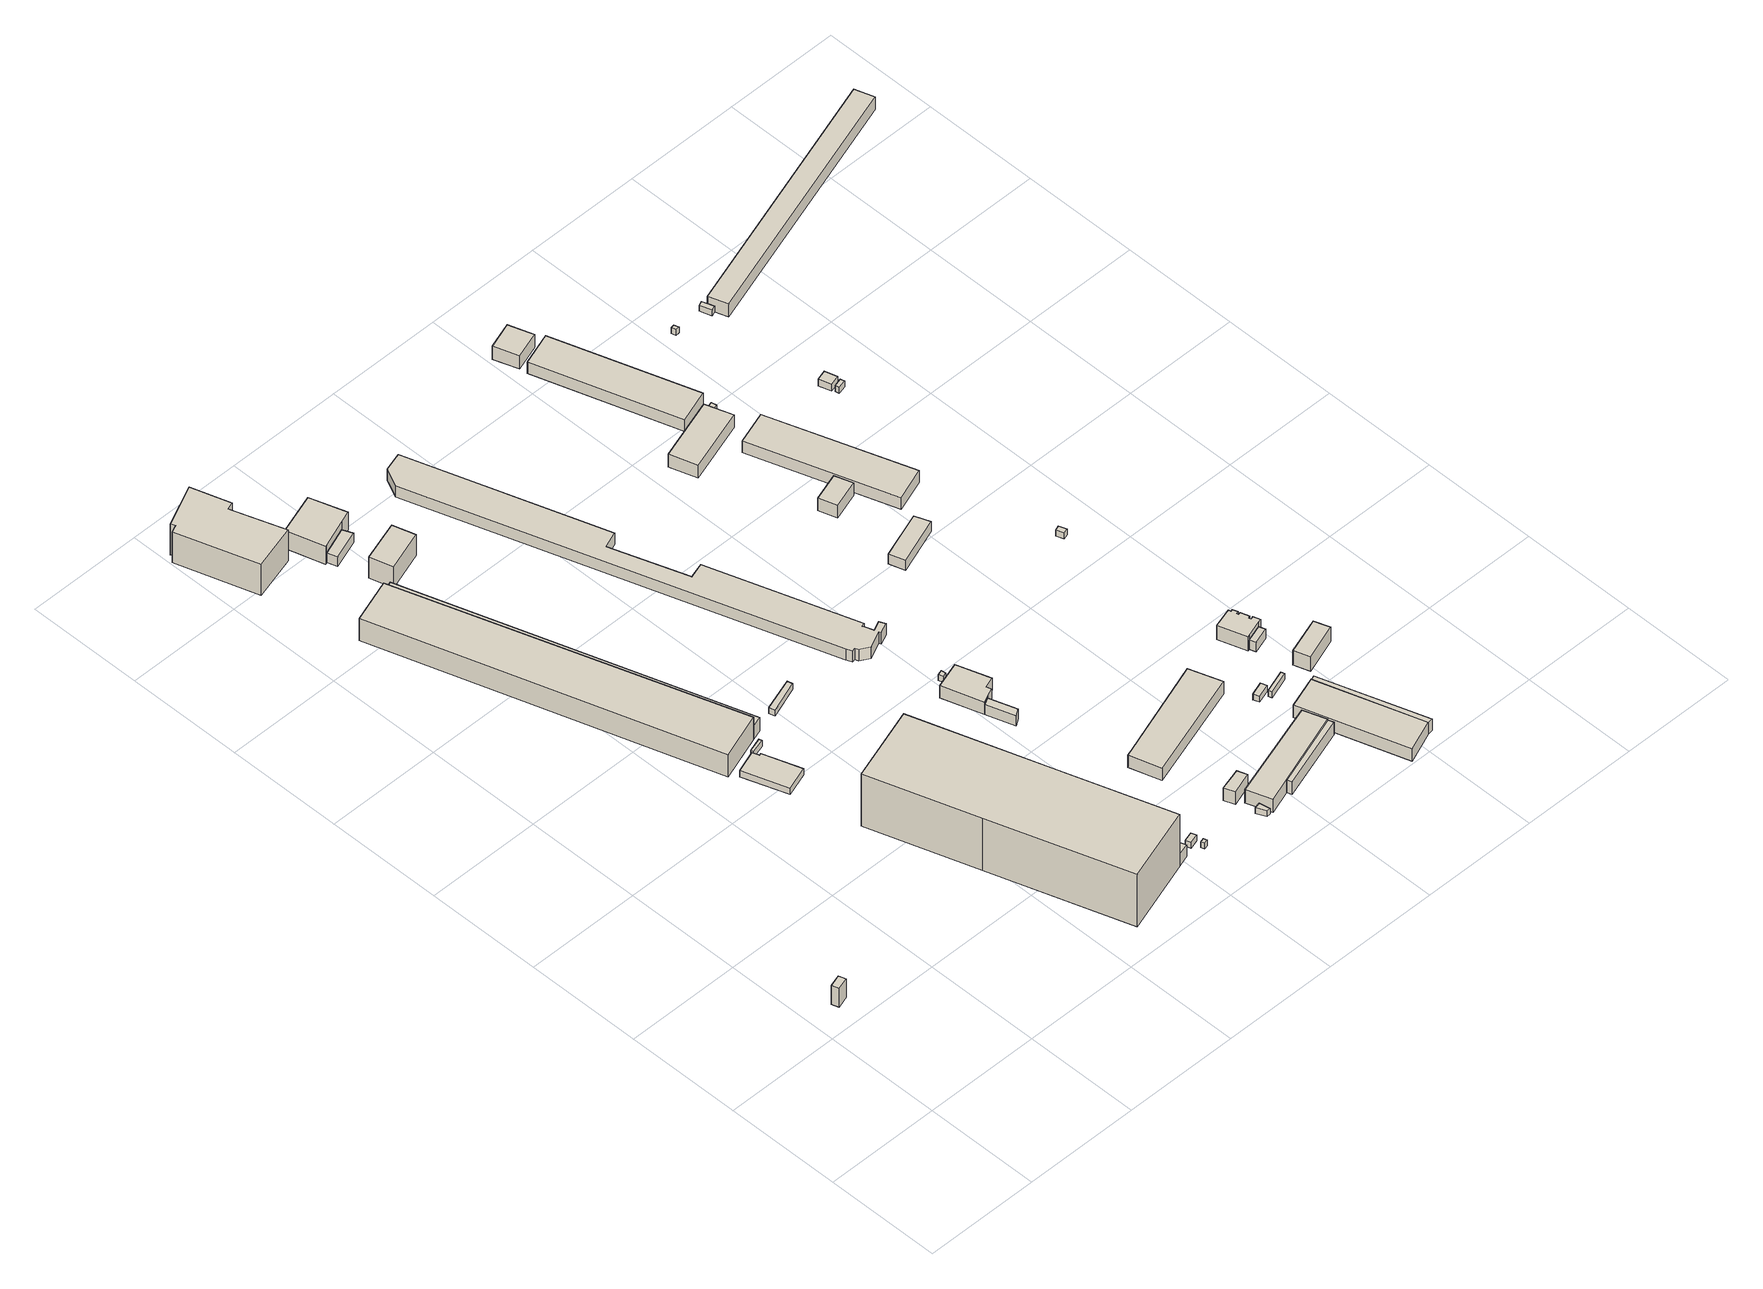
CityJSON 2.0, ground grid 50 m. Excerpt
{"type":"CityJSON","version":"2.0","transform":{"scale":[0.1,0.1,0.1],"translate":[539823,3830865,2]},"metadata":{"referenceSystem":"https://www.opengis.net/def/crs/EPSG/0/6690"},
"CityObjects":{
"building1":{"type":"Building","attributes":{"計測周辺長":17.46,"1/2500図郭":93,"区名":"住之江区","町丁目名称":"南港南２丁目","街区番号":3,"class":"3001","usage":"431","measuredHeight":9.4,"storeysAboveGround":3,"BuildingDetailAttribute.buildingRoofEdgeArea":17.69,"BuildingDetailAttribute.buildingStructureType":"610","BuildingDetailAttribute.buildingStructureOrgType":"2","BuildingDetailAttribute.detailedUsage":"1710","BuildingDetailAttribute.specifiedBuildingCoverageRate":0.8,"BuildingDetailAttribute.surveyYear":2017,"BuildingTsunamiRiskAttribute.description":"1","BuildingTsunamiRiskAttribute.rank":"1","BuildingTsunamiRiskAttribute.depth":0.1,"BuildingHighTideRiskAttribute.description":"1","BuildingHighTideRiskAttribute.rank":"2","BuildingHighTideRiskAttribute.depth":2.98,"BuildingIDAttribute.prefecture":"27","BuildingIDAttribute.city":"27125"},"geometry":[{"type":"Solid","lod":"1","boundaries":[[[[0,1,2,3]],[[2,4,5,3]],[[1,6,4,2]],[[0,7,6,1]],[[3,5,7,0]],[[4,6,7,5]]]]}]},
"building2":{"type":"Building","attributes":{"class":"3001","measuredHeight":3.1,"BuildingDetailAttribute.specifiedBuildingCoverageRate":0.6,"BuildingDetailAttribute.surveyYear":2017,"BuildingTsunamiRiskAttribute.description":"1","BuildingTsunamiRiskAttribute.rank":"1","BuildingTsunamiRiskAttribute.depth":0.38,"BuildingHighTideRiskAttribute.description":"1","BuildingHighTideRiskAttribute.rank":"2","BuildingHighTideRiskAttribute.depth":2.81,"BuildingIDAttribute.prefecture":"27","BuildingIDAttribute.city":"27125"},"geometry":[{"type":"Solid","lod":"1","boundaries":[[[[8,9,10,11,12,13]],[[12,14,15,13]],[[11,16,14,12]],[[10,17,16,11]],[[9,18,17,10]],[[8,19,18,9]],[[13,15,19,8]],[[14,16,17,18,19,15]]]]}]},
"building3":{"type":"Building","attributes":{"計測周辺長":334.46,"1/2500図郭":84,"区名":"住之江区","町丁目名称":"南港東４丁目","街区番号":5,"class":"3001","usage":"431","measuredHeight":11.4,"storeysAboveGround":2,"BuildingDetailAttribute.buildingRoofEdgeArea":2944.43,"BuildingDetailAttribute.buildingStructureType":"610","BuildingDetailAttribute.buildingStructureOrgType":"2","BuildingDetailAttribute.detailedUsage":"1720","BuildingDetailAttribute.specifiedBuildingCoverageRate":0.6,"BuildingDetailAttribute.surveyYear":2017,"BuildingTsunamiRiskAttribute.description":"1","BuildingTsunamiRiskAttribute.rank":"1","BuildingTsunamiRiskAttribute.depth":0.05,"BuildingHighTideRiskAttribute.description":"1","BuildingHighTideRiskAttribute.rank":"2","BuildingHighTideRiskAttribute.depth":2.73,"BuildingIDAttribute.prefecture":"27","BuildingIDAttribute.city":"27125"},"geometry":[{"type":"Solid","lod":"1","boundaries":[[[[20,21,22,23]],[[22,24,25,23]],[[21,26,24,22]],[[20,27,26,21]],[[23,25,27,20]],[[24,26,27,25]]]]}]},
"building4":{"type":"Building","attributes":{"計測周辺長":124.27,"1/2500図郭":84,"区名":"住之江区","町丁目名称":"南港東４丁目","街区番号":5,"class":"3001","usage":"452","measuredHeight":15.8,"storeysAboveGround":3,"BuildingDetailAttribute.buildingRoofEdgeArea":804.5,"BuildingDetailAttribute.buildingStructureType":"603","BuildingDetailAttribute.buildingStructureOrgType":"3","BuildingDetailAttribute.detailedUsage":"1610","BuildingDetailAttribute.specifiedBuildingCoverageRate":0.6,"BuildingDetailAttribute.surveyYear":2017,"BuildingTsunamiRiskAttribute.description":"1","BuildingTsunamiRiskAttribute.rank":"1","BuildingTsunamiRiskAttribute.depth":0.26,"BuildingHighTideRiskAttribute.description":"1","BuildingHighTideRiskAttribute.rank":"2","BuildingHighTideRiskAttribute.depth":2.41,"BuildingIDAttribute.prefecture":"27","BuildingIDAttribute.city":"27125"},"geometry":[{"type":"Solid","lod":"1","boundaries":[[[[28,29,30,31,32,33,34,35]],[[34,36,37,35]],[[33,38,36,34]],[[32,39,38,33]],[[31,40,39,32]],[[30,41,40,31]],[[29,42,41,30]],[[28,43,42,29]],[[35,37,43,28]],[[36,38,39,40,41,42,43,37]]]]}]},
"building5":{"type":"Building","attributes":{"class":"3001","BuildingDetailAttribute.specifiedBuildingCoverageRate":0.6,"BuildingDetailAttribute.surveyYear":2017,"BuildingTsunamiRiskAttribute.description":"1","BuildingTsunamiRiskAttribute.rank":"1","BuildingTsunamiRiskAttribute.depth":0.01,"BuildingHighTideRiskAttribute.description":"1","BuildingHighTideRiskAttribute.rank":"2","BuildingHighTideRiskAttribute.depth":2.66,"BuildingIDAttribute.prefecture":"27","BuildingIDAttribute.city":"27125"},"geometry":[{"type":"Solid","lod":"1","boundaries":[[[[44,45,46,47]],[[46,48,49,47]],[[45,50,48,46]],[[44,51,50,45]],[[47,49,51,44]],[[48,50,51,49]]]]}]},
"building6":{"type":"Building","attributes":{"class":"3002","measuredHeight":26.7,"BuildingDetailAttribute.specifiedBuildingCoverageRate":0.6,"BuildingDetailAttribute.surveyYear":2017,"BuildingTsunamiRiskAttribute.description":"1","BuildingTsunamiRiskAttribute.rank":"1","BuildingTsunamiRiskAttribute.depth":0.12,"BuildingHighTideRiskAttribute.description":"1","BuildingHighTideRiskAttribute.rank":"3","BuildingHighTideRiskAttribute.depth":3.51,"BuildingIDAttribute.prefecture":"27","BuildingIDAttribute.city":"27125"},"geometry":[{"type":"Solid","lod":"1","boundaries":[[[[52,53,54,55,56,57]],[[56,58,59,57]],[[55,60,58,56]],[[54,61,60,55]],[[53,62,61,54]],[[52,63,62,53]],[[57,59,63,52]],[[58,60,61,62,63,59]]]]}]},
"building7":{"type":"Building","attributes":{"計測周辺長":304.88,"1/2500図郭":84,"区名":"住之江区","町丁目名称":"南港東４丁目","街区番号":5,"class":"3003","usage":"431","measuredHeight":6.7,"storeysAboveGround":1,"BuildingDetailAttribute.buildingRoofEdgeArea":773.76,"BuildingDetailAttribute.buildingStructureType":"610","BuildingDetailAttribute.buildingStructureOrgType":"2","BuildingDetailAttribute.detailedUsage":"1720","BuildingDetailAttribute.specifiedBuildingCoverageRate":0.6,"BuildingDetailAttribute.surveyYear":2017,"BuildingTsunamiRiskAttribute.description":"1","BuildingTsunamiRiskAttribute.rank":"1","BuildingTsunamiRiskAttribute.depth":0.16,"BuildingHighTideRiskAttribute.description":"1","BuildingHighTideRiskAttribute.rank":"2","BuildingHighTideRiskAttribute.depth":2.98,"BuildingIDAttribute.prefecture":"27","BuildingIDAttribute.city":"27125"},"geometry":[{"type":"Solid","lod":"1","boundaries":[[[[64,65,66,67]],[[66,68,69,67]],[[65,70,68,66]],[[64,71,70,65]],[[67,69,71,64]],[[68,70,71,69]]]]}]},
"building8":{"type":"Building","attributes":{"計測周辺長":34.96,"1/2500図郭":84,"区名":"住之江区","町丁目名称":"南港東４丁目","街区番号":5,"class":"3003","usage":"431","measuredHeight":4.9,"storeysAboveGround":1,"BuildingDetailAttribute.buildingRoofEdgeArea":58.44,"BuildingDetailAttribute.buildingStructureType":"610","BuildingDetailAttribute.buildingStructureOrgType":"2","BuildingDetailAttribute.detailedUsage":"1720","BuildingDetailAttribute.specifiedBuildingCoverageRate":0.6,"BuildingDetailAttribute.surveyYear":2017,"BuildingTsunamiRiskAttribute.description":"1","BuildingTsunamiRiskAttribute.rank":"1","BuildingTsunamiRiskAttribute.depth":0.27,"BuildingHighTideRiskAttribute.description":"1","BuildingHighTideRiskAttribute.rank":"2","BuildingHighTideRiskAttribute.depth":2.92,"BuildingIDAttribute.prefecture":"27","BuildingIDAttribute.city":"27125"},"geometry":[{"type":"Solid","lod":"1","boundaries":[[[[72,73,74,75]],[[74,76,77,75]],[[73,78,76,74]],[[72,79,78,73]],[[75,77,79,72]],[[76,78,79,77]]]]}]},
"building9":{"type":"Building","attributes":{"計測周辺長":69.76,"1/2500図郭":84,"区名":"住之江区","町丁目名称":"南港東４丁目","街区番号":5,"class":"3001","usage":"431","measuredHeight":9.1,"storeysAboveGround":1,"BuildingDetailAttribute.buildingRoofEdgeArea":302.56,"BuildingDetailAttribute.buildingStructureType":"610","BuildingDetailAttribute.buildingStructureOrgType":"2","BuildingDetailAttribute.detailedUsage":"1720","BuildingDetailAttribute.specifiedBuildingCoverageRate":0.6,"BuildingDetailAttribute.surveyYear":2017,"BuildingTsunamiRiskAttribute.description":"1","BuildingTsunamiRiskAttribute.rank":"1","BuildingTsunamiRiskAttribute.depth":0.39,"BuildingHighTideRiskAttribute.description":"1","BuildingHighTideRiskAttribute.rank":"3","BuildingHighTideRiskAttribute.depth":3.03,"BuildingIDAttribute.prefecture":"27","BuildingIDAttribute.city":"27125"},"geometry":[{"type":"Solid","lod":"1","boundaries":[[[[80,81,82,83,84,85]],[[84,86,87,85]],[[83,88,86,84]],[[82,89,88,83]],[[81,90,89,82]],[[80,91,90,81]],[[85,87,91,80]],[[86,88,89,90,91,87]]]]}]},
"building10":{"type":"Building","attributes":{"計測周辺長":55.68,"1/2500図郭":84,"区名":"住之江区","町丁目名称":"南港東４丁目","街区番号":5,"class":"3001","usage":"401","measuredHeight":10.6,"storeysAboveGround":3,"BuildingDetailAttribute.buildingRoofEdgeArea":178.41,"BuildingDetailAttribute.buildingStructureType":"610","BuildingDetailAttribute.buildingStructureOrgType":"2","BuildingDetailAttribute.detailedUsage":"1310","BuildingDetailAttribute.specifiedBuildingCoverageRate":0.6,"BuildingDetailAttribute.surveyYear":2017,"BuildingTsunamiRiskAttribute.description":"1","BuildingTsunamiRiskAttribute.rank":"1","BuildingTsunamiRiskAttribute.depth":0.07,"BuildingHighTideRiskAttribute.description":"1","BuildingHighTideRiskAttribute.rank":"2","BuildingHighTideRiskAttribute.depth":2.59,"BuildingIDAttribute.prefecture":"27","BuildingIDAttribute.city":"27125"},"geometry":[{"type":"Solid","lod":"1","boundaries":[[[[92,93,94,95]],[[94,96,97,95]],[[93,98,96,94]],[[92,99,98,93]],[[95,97,99,92]],[[96,98,99,97]]]]}]},
"building11":{"type":"Building","attributes":{"class":"3003","measuredHeight":6,"BuildingDetailAttribute.specifiedBuildingCoverageRate":0.6,"BuildingDetailAttribute.surveyYear":2017,"BuildingTsunamiRiskAttribute.description":"1","BuildingTsunamiRiskAttribute.rank":"1","BuildingTsunamiRiskAttribute.depth":0.32,"BuildingHighTideRiskAttribute.description":"1","BuildingHighTideRiskAttribute.rank":"3","BuildingHighTideRiskAttribute.depth":3.04,"BuildingIDAttribute.prefecture":"27","BuildingIDAttribute.city":"27125"},"geometry":[{"type":"Solid","lod":"1","boundaries":[[[[100,101,102,103,104,105]],[[104,106,107,105]],[[103,108,106,104]],[[102,109,108,103]],[[101,110,109,102]],[[100,111,110,101]],[[105,107,111,100]],[[106,108,109,110,111,107]]]]}]},
"building12":{"type":"Building","attributes":{"計測周辺長":34.17,"1/2500図郭":84,"区名":"住之江区","町丁目名称":"南港東４丁目","街区番号":5,"class":"3001","usage":"431","storeysAboveGround":1,"BuildingDetailAttribute.buildingRoofEdgeArea":35.84,"BuildingDetailAttribute.buildingStructureType":"610","BuildingDetailAttribute.buildingStructureOrgType":"2","BuildingDetailAttribute.detailedUsage":"1720","BuildingDetailAttribute.specifiedBuildingCoverageRate":0.6,"BuildingDetailAttribute.surveyYear":2017,"BuildingTsunamiRiskAttribute.description":"1","BuildingTsunamiRiskAttribute.rank":"1","BuildingTsunamiRiskAttribute.depth":0.05,"BuildingHighTideRiskAttribute.description":"1","BuildingHighTideRiskAttribute.rank":"2","BuildingHighTideRiskAttribute.depth":2.82,"BuildingIDAttribute.prefecture":"27","BuildingIDAttribute.city":"27125"},"geometry":[{"type":"Solid","lod":"1","boundaries":[[[[112,113,114,115]],[[114,116,117,115]],[[113,118,116,114]],[[112,119,118,113]],[[115,117,119,112]],[[116,118,119,117]]]]}]},
"building13":{"type":"Building","attributes":{"class":"3001","BuildingDetailAttribute.specifiedBuildingCoverageRate":0.6,"BuildingDetailAttribute.surveyYear":2017,"BuildingTsunamiRiskAttribute.description":"1","BuildingTsunamiRiskAttribute.rank":"1","BuildingTsunamiRiskAttribute.depth":0.41,"BuildingHighTideRiskAttribute.description":"1","BuildingHighTideRiskAttribute.rank":"3","BuildingHighTideRiskAttribute.depth":3.16,"BuildingIDAttribute.prefecture":"27","BuildingIDAttribute.city":"27125"},"geometry":[{"type":"Solid","lod":"1","boundaries":[[[[120,121,122,123]],[[122,124,125,123]],[[121,126,124,122]],[[120,127,126,121]],[[123,125,127,120]],[[124,126,127,125]]]]}]},
"building14":{"type":"Building","attributes":{"class":"3001","BuildingDetailAttribute.specifiedBuildingCoverageRate":0.6,"BuildingDetailAttribute.surveyYear":2017,"BuildingTsunamiRiskAttribute.description":"1","BuildingTsunamiRiskAttribute.rank":"1","BuildingTsunamiRiskAttribute.depth":0.41,"BuildingHighTideRiskAttribute.description":"1","BuildingHighTideRiskAttribute.rank":"3","BuildingHighTideRiskAttribute.depth":3.16,"BuildingIDAttribute.prefecture":"27","BuildingIDAttribute.city":"27125"},"geometry":[{"type":"Solid","lod":"1","boundaries":[[[[128,129,130,131]],[[130,132,133,131]],[[129,134,132,130]],[[128,135,134,129]],[[131,133,135,128]],[[132,134,135,133]]]]}]},
"building15":{"type":"Building","attributes":{"計測周辺長":31.63,"1/2500図郭":84,"区名":"住之江区","町丁目名称":"南港東４丁目","街区番号":7,"class":"3003","usage":"401","measuredHeight":5.2,"storeysAboveGround":1,"BuildingDetailAttribute.buildingRoofEdgeArea":41.81,"BuildingDetailAttribute.buildingStructureType":"610","BuildingDetailAttribute.buildingStructureOrgType":"2","BuildingDetailAttribute.detailedUsage":"1310","BuildingDetailAttribute.specifiedBuildingCoverageRate":0.6,"BuildingDetailAttribute.surveyYear":2017,"BuildingTsunamiRiskAttribute.description":"1","BuildingTsunamiRiskAttribute.rank":"1","BuildingTsunamiRiskAttribute.depth":0.48,"BuildingHighTideRiskAttribute.description":"1","BuildingHighTideRiskAttribute.rank":"3","BuildingHighTideRiskAttribute.depth":3.24,"BuildingIDAttribute.prefecture":"27","BuildingIDAttribute.city":"27125"},"geometry":[{"type":"Solid","lod":"1","boundaries":[[[[136,137,138,139]],[[138,140,141,139]],[[137,142,140,138]],[[136,143,142,137]],[[139,141,143,136]],[[140,142,143,141]]]]}]},
"building16":{"type":"Building","attributes":{"計測周辺長":13.57,"1/2500図郭":93,"区名":"住之江区","町丁目名称":"南港東４丁目","街区番号":9,"class":"3001","usage":"431","storeysAboveGround":1,"BuildingDetailAttribute.buildingRoofEdgeArea":9.81,"BuildingDetailAttribute.buildingStructureType":"610","BuildingDetailAttribute.buildingStructureOrgType":"2","BuildingDetailAttribute.detailedUsage":"1740","BuildingDetailAttribute.specifiedBuildingCoverageRate":0.6,"BuildingDetailAttribute.surveyYear":2017,"BuildingTsunamiRiskAttribute.description":"1","BuildingTsunamiRiskAttribute.rank":"1","BuildingTsunamiRiskAttribute.depth":0.17,"BuildingHighTideRiskAttribute.description":"1","BuildingHighTideRiskAttribute.rank":"2","BuildingHighTideRiskAttribute.depth":2.92,"BuildingIDAttribute.prefecture":"27","BuildingIDAttribute.city":"27125"},"geometry":[{"type":"Solid","lod":"1","boundaries":[[[[144,145,146,147]],[[146,148,149,147]],[[145,150,148,146]],[[144,151,150,145]],[[147,149,151,144]],[[148,150,151,149]]]]}]},
"building17":{"type":"Building","attributes":{"計測周辺長":58.72,"1/2500図郭":84,"区名":"住之江区","町丁目名称":"南港東４丁目","街区番号":7,"class":"3001","usage":"401","measuredHeight":6.2,"storeysAboveGround":2,"BuildingDetailAttribute.buildingRoofEdgeArea":195.78,"BuildingDetailAttribute.buildingStructureType":"610","BuildingDetailAttribute.buildingStructureOrgType":"2","BuildingDetailAttribute.detailedUsage":"1310","BuildingDetailAttribute.specifiedBuildingCoverageRate":0.6,"BuildingDetailAttribute.surveyYear":2017,"BuildingTsunamiRiskAttribute.description":"1","BuildingTsunamiRiskAttribute.rank":"1","BuildingTsunamiRiskAttribute.depth":0.34,"BuildingHighTideRiskAttribute.description":"1","BuildingHighTideRiskAttribute.rank":"3","BuildingHighTideRiskAttribute.depth":3.11,"BuildingIDAttribute.prefecture":"27","BuildingIDAttribute.city":"27125"},"geometry":[{"type":"Solid","lod":"1","boundaries":[[[[152,153,154,155,156,136,139]],[[136,157,158,139]],[[156,159,157,136]],[[155,160,159,156]],[[154,161,160,155]],[[153,162,161,154]],[[152,163,162,153]],[[139,158,163,152]],[[157,159,160,161,162,163,158]]]]}]},
"building18":{"type":"Building","attributes":{"計測周辺長":28.65,"1/2500図郭":93,"区名":"住之江区","町丁目名称":"南港東４丁目","街区番号":9,"class":"3001","usage":"401","measuredHeight":6.4,"storeysAboveGround":2,"BuildingDetailAttribute.buildingRoofEdgeArea":44.31,"BuildingDetailAttribute.buildingStructureType":"610","BuildingDetailAttribute.buildingStructureOrgType":"2","BuildingDetailAttribute.detailedUsage":"1310","BuildingDetailAttribute.specifiedBuildingCoverageRate":0.6,"BuildingDetailAttribute.surveyYear":2017,"BuildingTsunamiRiskAttribute.description":"1","BuildingTsunamiRiskAttribute.rank":"1","BuildingTsunamiRiskAttribute.depth":0.31,"BuildingHighTideRiskAttribute.description":"1","BuildingHighTideRiskAttribute.rank":"3","BuildingHighTideRiskAttribute.depth":3.07,"BuildingIDAttribute.prefecture":"27","BuildingIDAttribute.city":"27125"},"geometry":[{"type":"Solid","lod":"1","boundaries":[[[[164,165,166,167]],[[166,168,169,167]],[[165,170,168,166]],[[164,171,170,165]],[[167,169,171,164]],[[168,170,171,169]]]]}]},
"building19":{"type":"Building","attributes":{"計測周辺長":432.58,"1/2500図郭":84,"区名":"住之江区","町丁目名称":"南港東４丁目","街区番号":6,"class":"3001","usage":"431","measuredHeight":5.7,"storeysAboveGround":1,"BuildingDetailAttribute.buildingRoofEdgeArea":2455.59,"BuildingDetailAttribute.buildingStructureType":"610","BuildingDetailAttribute.buildingStructureOrgType":"2","BuildingDetailAttribute.detailedUsage":"1720","BuildingDetailAttribute.specifiedBuildingCoverageRate":0.6,"BuildingDetailAttribute.surveyYear":2017,"BuildingTsunamiRiskAttribute.description":"1","BuildingTsunamiRiskAttribute.rank":"1","BuildingTsunamiRiskAttribute.depth":0.34,"BuildingHighTideRiskAttribute.description":"1","BuildingHighTideRiskAttribute.rank":"3","BuildingHighTideRiskAttribute.depth":3.1,"BuildingIDAttribute.prefecture":"27","BuildingIDAttribute.city":"27125"},"geometry":[{"type":"Solid","lod":"1","boundaries":[[[[172,173,174,175,176,177,178,179,180,181,182,183,184,185,186,187,188,189,190]],[[189,191,192,190]],[[188,193,191,189]],[[187,194,193,188]],[[186,195,194,187]],[[185,196,195,186]],[[184,197,196,185]],[[183,198,197,184]],[[182,199,198,183]],[[181,200,199,182]],[[180,201,200,181]],[[179,202,201,180]],[[178,203,202,179]],[[177,204,203,178]],[[176,205,204,177]],[[175,206,205,176]],[[174,207,206,175]],[[173,208,207,174]],[[172,209,208,173]],[[190,192,209,172]],[[191,193,194,195,196,197,198,199,200,201,202,203,204,205,206,207,208,209,192]]]]}]},
"building20":{"type":"Building","attributes":{"class":"3001","BuildingDetailAttribute.specifiedBuildingCoverageRate":0.6,"BuildingDetailAttribute.surveyYear":2017,"BuildingTsunamiRiskAttribute.description":"1","BuildingTsunamiRiskAttribute.rank":"1","BuildingTsunamiRiskAttribute.depth":0.21,"BuildingHighTideRiskAttribute.description":"1","BuildingHighTideRiskAttribute.rank":"2","BuildingHighTideRiskAttribute.depth":2.98,"BuildingIDAttribute.prefecture":"27","BuildingIDAttribute.city":"27125"},"geometry":[{"type":"Solid","lod":"1","boundaries":[[[[210,211,212,213]],[[212,214,215,213]],[[211,216,214,212]],[[210,217,216,211]],[[213,215,217,210]],[[214,216,217,215]]]]}]},
"building21":{"type":"Building","attributes":{"計測周辺長":63.87,"1/2500図郭":93,"区名":"住之江区","町丁目名称":"南港東４丁目","街区番号":7,"class":"3001","usage":"431","measuredHeight":6.3,"storeysAboveGround":1,"BuildingDetailAttribute.buildingRoofEdgeArea":251.49,"BuildingDetailAttribute.buildingStructureType":"610","BuildingDetailAttribute.buildingStructureOrgType":"2","BuildingDetailAttribute.detailedUsage":"1720","BuildingDetailAttribute.specifiedBuildingCoverageRate":0.6,"BuildingDetailAttribute.surveyYear":2017,"BuildingTsunamiRiskAttribute.description":"1","BuildingTsunamiRiskAttribute.rank":"2","BuildingTsunamiRiskAttribute.depth":0.65,"BuildingHighTideRiskAttribute.description":"1","BuildingHighTideRiskAttribute.rank":"3","BuildingHighTideRiskAttribute.depth":3.33,"BuildingIDAttribute.prefecture":"27","BuildingIDAttribute.city":"27125"},"geometry":[{"type":"Solid","lod":"1","boundaries":[[[[218,219,220,221,222,223]],[[222,224,225,223]],[[221,226,224,222]],[[220,227,226,221]],[[219,228,227,220]],[[218,229,228,219]],[[223,225,229,218]],[[224,226,227,228,229,225]]]]}]},
"building22":{"type":"Building","attributes":{"計測周辺長":86.81,"1/2500図郭":93,"区名":"住之江区","町丁目名称":"南港東４丁目","街区番号":9,"class":"3001","usage":"431","measuredHeight":6.8,"storeysAboveGround":1,"BuildingDetailAttribute.buildingRoofEdgeArea":346.36,"BuildingDetailAttribute.buildingStructureType":"610","BuildingDetailAttribute.buildingStructureOrgType":"2","BuildingDetailAttribute.detailedUsage":"1720","BuildingDetailAttribute.specifiedBuildingCoverageRate":0.6,"BuildingDetailAttribute.surveyYear":2017,"BuildingTsunamiRiskAttribute.description":"1","BuildingTsunamiRiskAttribute.rank":"1","BuildingTsunamiRiskAttribute.depth":0.34,"BuildingHighTideRiskAttribute.description":"1","BuildingHighTideRiskAttribute.rank":"3","BuildingHighTideRiskAttribute.depth":3.11,"BuildingIDAttribute.prefecture":"27","BuildingIDAttribute.city":"27125"},"geometry":[{"type":"Solid","lod":"1","boundaries":[[[[230,231,232,233,234]],[[233,235,236,234]],[[232,237,235,233]],[[231,238,237,232]],[[230,239,238,231]],[[234,236,239,230]],[[235,237,238,239,236]]]]}]},
"building23":{"type":"Building","attributes":{"計測周辺長":70.68,"1/2500図郭":93,"区名":"住之江区","町丁目名称":"南港東４丁目","街区番号":9,"class":"3003","usage":"431","measuredHeight":6.4,"storeysAboveGround":1,"BuildingDetailAttribute.buildingRoofEdgeArea":74.53,"BuildingDetailAttribute.buildingStructureType":"610","BuildingDetailAttribute.buildingStructureOrgType":"2","BuildingDetailAttribute.detailedUsage":"1720","BuildingDetailAttribute.specifiedBuildingCoverageRate":0.6,"BuildingDetailAttribute.surveyYear":2017,"BuildingTsunamiRiskAttribute.description":"1","BuildingTsunamiRiskAttribute.rank":"1","BuildingTsunamiRiskAttribute.depth":0.34,"BuildingHighTideRiskAttribute.description":"1","BuildingHighTideRiskAttribute.rank":"2","BuildingHighTideRiskAttribute.depth":2.95,"BuildingIDAttribute.prefecture":"27","BuildingIDAttribute.city":"27125"},"geometry":[{"type":"Solid","lod":"1","boundaries":[[[[240,234,233,241]],[[233,242,243,241]],[[234,244,242,233]],[[240,245,244,234]],[[241,243,245,240]],[[242,244,245,243]]]]}]},
"building24":{"type":"Building","attributes":{"計測周辺長":17.44,"1/2500図郭":93,"区名":"住之江区","町丁目名称":"南港東４丁目","街区番号":9,"class":"3001","usage":"431","storeysAboveGround":1,"BuildingDetailAttribute.buildingRoofEdgeArea":16.3,"BuildingDetailAttribute.buildingStructureType":"610","BuildingDetailAttribute.buildingStructureOrgType":"2","BuildingDetailAttribute.detailedUsage":"1720","BuildingDetailAttribute.specifiedBuildingCoverageRate":0.6,"BuildingDetailAttribute.surveyYear":2017,"BuildingTsunamiRiskAttribute.description":"1","BuildingTsunamiRiskAttribute.rank":"1","BuildingTsunamiRiskAttribute.depth":0.36,"BuildingHighTideRiskAttribute.description":"1","BuildingHighTideRiskAttribute.rank":"3","BuildingHighTideRiskAttribute.depth":3.14,"BuildingIDAttribute.prefecture":"27","BuildingIDAttribute.city":"27125"},"geometry":[{"type":"Solid","lod":"1","boundaries":[[[[246,247,248,249]],[[248,250,251,249]],[[247,252,250,248]],[[246,253,252,247]],[[249,251,253,246]],[[250,252,253,251]]]]}]},
"building25":{"type":"Building","attributes":{"計測周辺長":122.88,"1/2500図郭":93,"区名":"住之江区","町丁目名称":"南港東４丁目","街区番号":9,"class":"3001","usage":"431","measuredHeight":6.3,"storeysAboveGround":1,"BuildingDetailAttribute.buildingRoofEdgeArea":674,"BuildingDetailAttribute.buildingStructureType":"610","BuildingDetailAttribute.buildingStructureOrgType":"2","BuildingDetailAttribute.detailedUsage":"1720","BuildingDetailAttribute.specifiedBuildingCoverageRate":0.6,"BuildingDetailAttribute.surveyYear":2017,"BuildingTsunamiRiskAttribute.description":"1","BuildingTsunamiRiskAttribute.rank":"1","BuildingTsunamiRiskAttribute.depth":0.2,"BuildingHighTideRiskAttribute.description":"1","BuildingHighTideRiskAttribute.rank":"2","BuildingHighTideRiskAttribute.depth":2.72,"BuildingIDAttribute.prefecture":"27","BuildingIDAttribute.city":"27125"},"geometry":[{"type":"Solid","lod":"1","boundaries":[[[[254,255,256,257]],[[256,258,259,257]],[[255,260,258,256]],[[254,261,260,255]],[[257,259,261,254]],[[258,260,261,259]]]]}]},
"building26":{"type":"Building","attributes":{"計測周辺長":55.98,"1/2500図郭":84,"区名":"住之江区","町丁目名称":"南港東４丁目","街区番号":6,"class":"3003","usage":"431","measuredHeight":5.1,"storeysAboveGround":1,"BuildingDetailAttribute.buildingRoofEdgeArea":146.28,"BuildingDetailAttribute.buildingStructureType":"610","BuildingDetailAttribute.buildingStructureOrgType":"2","BuildingDetailAttribute.detailedUsage":"1720","BuildingDetailAttribute.specifiedBuildingCoverageRate":0.6,"BuildingDetailAttribute.surveyYear":2017,"BuildingTsunamiRiskAttribute.description":"1","BuildingTsunamiRiskAttribute.rank":"2","BuildingTsunamiRiskAttribute.depth":0.56,"BuildingHighTideRiskAttribute.description":"1","BuildingHighTideRiskAttribute.rank":"3","BuildingHighTideRiskAttribute.depth":3.32,"BuildingIDAttribute.prefecture":"27","BuildingIDAttribute.city":"27125"},"geometry":[{"type":"Solid","lod":"1","boundaries":[[[[262,263,264,265]],[[264,266,267,265]],[[263,268,266,264]],[[262,269,268,263]],[[265,267,269,262]],[[266,268,269,267]]]]}]},
"building27":{"type":"Building","attributes":{"計測周辺長":22.94,"1/2500図郭":93,"区名":"住之江区","町丁目名称":"南港東４丁目","街区番号":9,"class":"3001","usage":"431","storeysAboveGround":1,"BuildingDetailAttribute.buildingRoofEdgeArea":18.05,"BuildingDetailAttribute.buildingStructureType":"610","BuildingDetailAttribute.buildingStructureOrgType":"2","BuildingDetailAttribute.detailedUsage":"1720","BuildingDetailAttribute.specifiedBuildingCoverageRate":0.6,"BuildingDetailAttribute.surveyYear":2017,"BuildingTsunamiRiskAttribute.description":"1","BuildingTsunamiRiskAttribute.rank":"1","BuildingTsunamiRiskAttribute.depth":0.36,"BuildingHighTideRiskAttribute.description":"1","BuildingHighTideRiskAttribute.rank":"3","BuildingHighTideRiskAttribute.depth":3.12,"BuildingIDAttribute.prefecture":"27","BuildingIDAttribute.city":"27125"},"geometry":[{"type":"Solid","lod":"1","boundaries":[[[[270,271,272,273]],[[272,274,275,273]],[[271,276,274,272]],[[270,277,276,271]],[[273,275,277,270]],[[274,276,277,275]]]]}]},
"building28":{"type":"Building","attributes":{"計測周辺長":98.53,"1/2500図郭":93,"区名":"住之江区","町丁目名称":"南港東４丁目","街区番号":9,"class":"3003","usage":"431","measuredHeight":6,"storeysAboveGround":1,"BuildingDetailAttribute.buildingRoofEdgeArea":105.3,"BuildingDetailAttribute.buildingStructureType":"610","BuildingDetailAttribute.buildingStructureOrgType":"2","BuildingDetailAttribute.detailedUsage":"1720","BuildingDetailAttribute.specifiedBuildingCoverageRate":0.6,"BuildingDetailAttribute.surveyYear":2017,"BuildingTsunamiRiskAttribute.description":"1","BuildingTsunamiRiskAttribute.rank":"1","BuildingTsunamiRiskAttribute.depth":0.24,"BuildingHighTideRiskAttribute.description":"1","BuildingHighTideRiskAttribute.rank":"2","BuildingHighTideRiskAttribute.depth":2.95,"BuildingIDAttribute.prefecture":"27","BuildingIDAttribute.city":"27125"},"geometry":[{"type":"Solid","lod":"1","boundaries":[[[[256,278,279,257]],[[279,280,281,257]],[[278,282,280,279]],[[256,283,282,278]],[[257,281,283,256]],[[280,282,283,281]]]]}]},
"building29":{"type":"Building","attributes":{"計測周辺長":41.06,"1/2500図郭":84,"区名":"住之江区","町丁目名称":"南港東４丁目","街区番号":6,"class":"3001","usage":"431","measuredHeight":6.4,"storeysAboveGround":2,"BuildingDetailAttribute.buildingRoofEdgeArea":100.02,"BuildingDetailAttribute.buildingStructureType":"610","BuildingDetailAttribute.buildingStructureOrgType":"2","BuildingDetailAttribute.detailedUsage":"1720","BuildingDetailAttribute.specifiedBuildingCoverageRate":0.6,"BuildingDetailAttribute.surveyYear":2017,"BuildingTsunamiRiskAttribute.description":"1","BuildingTsunamiRiskAttribute.rank":"1","BuildingTsunamiRiskAttribute.depth":0.32,"BuildingHighTideRiskAttribute.description":"1","BuildingHighTideRiskAttribute.rank":"3","BuildingHighTideRiskAttribute.depth":3.05,"BuildingIDAttribute.prefecture":"27","BuildingIDAttribute.city":"27125"},"geometry":[{"type":"Solid","lod":"1","boundaries":[[[[284,285,286,287]],[[286,288,289,287]],[[285,290,288,286]],[[284,291,290,285]],[[287,289,291,284]],[[288,290,291,289]]]]}]},
"building30":{"type":"Building","attributes":{"計測周辺長":79.86,"1/2500図郭":84,"区名":"住之江区","町丁目名称":"南港東４丁目","街区番号":6,"class":"3001","usage":"431","measuredHeight":6.6,"storeysAboveGround":2,"BuildingDetailAttribute.buildingRoofEdgeArea":336.09,"BuildingDetailAttribute.buildingStructureType":"610","BuildingDetailAttribute.buildingStructureOrgType":"2","BuildingDetailAttribute.detailedUsage":"1720","BuildingDetailAttribute.specifiedBuildingCoverageRate":0.6,"BuildingDetailAttribute.surveyYear":2017,"BuildingTsunamiRiskAttribute.description":"1","BuildingTsunamiRiskAttribute.rank":"1","BuildingTsunamiRiskAttribute.depth":0.42,"BuildingHighTideRiskAttribute.description":"1","BuildingHighTideRiskAttribute.rank":"3","BuildingHighTideRiskAttribute.depth":3.1,"BuildingIDAttribute.prefecture":"27","BuildingIDAttribute.city":"27125"},"geometry":[{"type":"Solid","lod":"1","boundaries":[[[[292,293,294,295]],[[294,296,297,295]],[[293,298,296,294]],[[292,299,298,293]],[[295,297,299,292]],[[296,298,299,297]]]]}]},
"building31":{"type":"Building","attributes":{"class":"3003","measuredHeight":4.7,"BuildingDetailAttribute.specifiedBuildingCoverageRate":0.6,"BuildingDetailAttribute.surveyYear":2017,"BuildingTsunamiRiskAttribute.description":"1","BuildingTsunamiRiskAttribute.rank":"1","BuildingTsunamiRiskAttribute.depth":0.37,"BuildingHighTideRiskAttribute.description":"1","BuildingHighTideRiskAttribute.rank":"3","BuildingHighTideRiskAttribute.depth":3.15,"BuildingIDAttribute.prefecture":"27","BuildingIDAttribute.city":"27125"},"geometry":[{"type":"Solid","lod":"1","boundaries":[[[[300,301,302,303]],[[302,304,305,303]],[[301,306,304,302]],[[300,307,306,301]],[[303,305,307,300]],[[304,306,307,305]]]]}]},
"building32":{"type":"Building","attributes":{"class":"3001","measuredHeight":7.3,"BuildingDetailAttribute.specifiedBuildingCoverageRate":0.6,"BuildingDetailAttribute.surveyYear":2017,"BuildingTsunamiRiskAttribute.description":"1","BuildingTsunamiRiskAttribute.rank":"1","BuildingTsunamiRiskAttribute.depth":0.47,"BuildingHighTideRiskAttribute.description":"1","BuildingHighTideRiskAttribute.rank":"3","BuildingHighTideRiskAttribute.depth":3.23,"BuildingIDAttribute.prefecture":"27","BuildingIDAttribute.city":"27125"},"geometry":[{"type":"Solid","lod":"1","boundaries":[[[[308,309,310,311,312,313,314,315,316,317,318,319,320,321,322,323]],[[322,324,325,323]],[[321,326,324,322]],[[320,327,326,321]],[[319,328,327,320]],[[318,329,328,319]],[[317,330,329,318]],[[316,331,330,317]],[[315,332,331,316]],[[314,333,332,315]],[[313,334,333,314]],[[312,335,334,313]],[[311,336,335,312]],[[310,337,336,311]],[[309,338,337,310]],[[308,339,338,309]],[[323,325,339,308]],[[324,326,327,328,329,330,331,332,333,334,335,336,337,338,339,325]]]]}]},
"building33":{"type":"Building","attributes":{"計測周辺長":45.28,"1/2500図郭":84,"区名":"住之江区","町丁目名称":"南港東４丁目","街区番号":6,"class":"3001","usage":"431","measuredHeight":6.7,"storeysAboveGround":2,"BuildingDetailAttribute.buildingRoofEdgeArea":127.9,"BuildingDetailAttribute.buildingStructureType":"610","BuildingDetailAttribute.buildingStructureOrgType":"2","BuildingDetailAttribute.detailedUsage":"1720","BuildingDetailAttribute.specifiedBuildingCoverageRate":0.6,"BuildingDetailAttribute.surveyYear":2017,"BuildingTsunamiRiskAttribute.description":"1","BuildingTsunamiRiskAttribute.rank":"1","BuildingTsunamiRiskAttribute.depth":0.44,"BuildingHighTideRiskAttribute.description":"1","BuildingHighTideRiskAttribute.rank":"3","BuildingHighTideRiskAttribute.depth":3.03,"BuildingIDAttribute.prefecture":"27","BuildingIDAttribute.city":"27125"},"geometry":[{"type":"Solid","lod":"1","boundaries":[[[[340,341,342,343]],[[342,344,345,343]],[[341,346,344,342]],[[340,347,346,341]],[[343,345,347,340]],[[344,346,347,345]]]]}]},
"building34":{"type":"Building","attributes":{"計測周辺長":154.63,"1/2500図郭":84,"区名":"住之江区","町丁目名称":"南港東４丁目","街区番号":6,"class":"3001","usage":"431","measuredHeight":5.8,"storeysAboveGround":1,"BuildingDetailAttribute.buildingRoofEdgeArea":915.83,"BuildingDetailAttribute.buildingStructureType":"610","BuildingDetailAttribute.buildingStructureOrgType":"2","BuildingDetailAttribute.detailedUsage":"1720","BuildingDetailAttribute.specifiedBuildingCoverageRate":0.6,"BuildingDetailAttribute.surveyYear":2017,"BuildingTsunamiRiskAttribute.description":"1","BuildingTsunamiRiskAttribute.rank":"2","BuildingTsunamiRiskAttribute.depth":0.64,"BuildingHighTideRiskAttribute.description":"1","BuildingHighTideRiskAttribute.rank":"3","BuildingHighTideRiskAttribute.depth":3.38,"BuildingIDAttribute.prefecture":"27","BuildingIDAttribute.city":"27125"},"geometry":[{"type":"Solid","lod":"1","boundaries":[[[[348,349,350,351]],[[350,352,353,351]],[[349,354,352,350]],[[348,355,354,349]],[[351,353,355,348]],[[352,354,355,353]]]]}]},
"building35":{"type":"Building","attributes":{"class":"3001","measuredHeight":7.3,"BuildingDetailAttribute.specifiedBuildingCoverageRate":0.6,"BuildingDetailAttribute.surveyYear":2017,"BuildingTsunamiRiskAttribute.description":"1","BuildingTsunamiRiskAttribute.rank":"1","BuildingTsunamiRiskAttribute.depth":0.37,"BuildingHighTideRiskAttribute.description":"1","BuildingHighTideRiskAttribute.rank":"3","BuildingHighTideRiskAttribute.depth":3.14,"BuildingIDAttribute.prefecture":"27","BuildingIDAttribute.city":"27125"},"geometry":[{"type":"Solid","lod":"1","boundaries":[[[[356,357,358,359]],[[358,360,361,359]],[[357,362,360,358]],[[356,363,362,357]],[[359,361,363,356]],[[360,362,363,361]]]]}]},
"building36":{"type":"Building","attributes":{"計測周辺長":155.43,"1/2500図郭":84,"区名":"住之江区","町丁目名称":"南港東４丁目","街区番号":6,"class":"3001","usage":"431","measuredHeight":5.9,"storeysAboveGround":1,"BuildingDetailAttribute.buildingRoofEdgeArea":928.44,"BuildingDetailAttribute.buildingStructureType":"610","BuildingDetailAttribute.buildingStructureOrgType":"2","BuildingDetailAttribute.detailedUsage":"1720","BuildingDetailAttribute.specifiedBuildingCoverageRate":0.6,"BuildingDetailAttribute.surveyYear":2017,"BuildingTsunamiRiskAttribute.description":"1","BuildingTsunamiRiskAttribute.rank":"2","BuildingTsunamiRiskAttribute.depth":0.6,"BuildingHighTideRiskAttribute.description":"1","BuildingHighTideRiskAttribute.rank":"3","BuildingHighTideRiskAttribute.depth":3.36,"BuildingIDAttribute.prefecture":"27","BuildingIDAttribute.city":"27125"},"geometry":[{"type":"Solid","lod":"1","boundaries":[[[[364,365,366,367]],[[366,368,369,367]],[[365,370,368,366]],[[364,371,370,365]],[[367,369,371,364]],[[368,370,371,369]]]]}]},
"building37":{"type":"Building","attributes":{"計測周辺長":10.04,"1/2500図郭":84,"区名":"住之江区","町丁目名称":"南港東４丁目","街区番号":6,"class":"3001","usage":"431","storeysAboveGround":1,"BuildingDetailAttribute.buildingRoofEdgeArea":6.27,"BuildingDetailAttribute.buildingStructureType":"610","BuildingDetailAttribute.buildingStructureOrgType":"2","BuildingDetailAttribute.detailedUsage":"1720","BuildingDetailAttribute.specifiedBuildingCoverageRate":0.6,"BuildingDetailAttribute.surveyYear":2017,"BuildingTsunamiRiskAttribute.description":"1","BuildingTsunamiRiskAttribute.rank":"2","BuildingTsunamiRiskAttribute.depth":0.74,"BuildingHighTideRiskAttribute.description":"1","BuildingHighTideRiskAttribute.rank":"3","BuildingHighTideRiskAttribute.depth":3.42,"BuildingIDAttribute.prefecture":"27","BuildingIDAttribute.city":"27125"},"geometry":[{"type":"Solid","lod":"1","boundaries":[[[[372,373,374,375]],[[374,376,377,375]],[[373,378,376,374]],[[372,379,378,373]],[[375,377,379,372]],[[376,378,379,377]]]]}]},
"building38":{"type":"Building","attributes":{"class":"3001","BuildingDetailAttribute.specifiedBuildingCoverageRate":0.6,"BuildingDetailAttribute.surveyYear":2017,"BuildingTsunamiRiskAttribute.description":"1","BuildingTsunamiRiskAttribute.rank":"1","BuildingTsunamiRiskAttribute.depth":0.34,"BuildingHighTideRiskAttribute.description":"1","BuildingHighTideRiskAttribute.rank":"3","BuildingHighTideRiskAttribute.depth":3.1,"BuildingIDAttribute.prefecture":"27","BuildingIDAttribute.city":"27125"},"geometry":[{"type":"Solid","lod":"1","boundaries":[[[[380,381,382,383]],[[382,384,385,383]],[[381,386,384,382]],[[380,387,386,381]],[[383,385,387,380]],[[384,386,387,385]]]]}]},
"building39":{"type":"Building","attributes":{"class":"3001","BuildingDetailAttribute.specifiedBuildingCoverageRate":0.6,"BuildingDetailAttribute.surveyYear":2017,"BuildingTsunamiRiskAttribute.description":"1","BuildingTsunamiRiskAttribute.rank":"1","BuildingTsunamiRiskAttribute.depth":0.42,"BuildingHighTideRiskAttribute.description":"1","BuildingHighTideRiskAttribute.rank":"3","BuildingHighTideRiskAttribute.depth":3.08,"BuildingIDAttribute.prefecture":"27","BuildingIDAttribute.city":"27125"},"geometry":[{"type":"Solid","lod":"1","boundaries":[[[[388,389,390,391]],[[390,392,393,391]],[[389,394,392,390]],[[388,395,394,389]],[[391,393,395,388]],[[392,394,395,393]]]]}]},
"building40":{"type":"Building","attributes":{"計測周辺長":11.02,"1/2500図郭":84,"区名":"住之江区","町丁目名称":"南港東４丁目","街区番号":10,"class":"3001","usage":"431","measuredHeight":3.1,"storeysAboveGround":1,"BuildingDetailAttribute.buildingRoofEdgeArea":6.71,"BuildingDetailAttribute.buildingStructureType":"610","BuildingDetailAttribute.buildingStructureOrgType":"2","BuildingDetailAttribute.detailedUsage":"1720","BuildingDetailAttribute.specifiedBuildingCoverageRate":0.6,"BuildingDetailAttribute.surveyYear":2017,"BuildingTsunamiRiskAttribute.description":"1","BuildingTsunamiRiskAttribute.rank":"1","BuildingTsunamiRiskAttribute.depth":0.39,"BuildingHighTideRiskAttribute.description":"1","BuildingHighTideRiskAttribute.rank":"3","BuildingHighTideRiskAttribute.depth":3.09,"BuildingIDAttribute.prefecture":"27","BuildingIDAttribute.city":"27125"},"geometry":[{"type":"Solid","lod":"1","boundaries":[[[[396,397,398,399]],[[398,400,401,399]],[[397,402,400,398]],[[396,403,402,397]],[[399,401,403,396]],[[400,402,403,401]]]]}]},
"building41":{"type":"Building","attributes":{"計測周辺長":19.91,"1/2500図郭":84,"区名":"住之江区","町丁目名称":"南港東４丁目","街区番号":10,"class":"3001","usage":"431","measuredHeight":3.5,"storeysAboveGround":1,"BuildingDetailAttribute.buildingRoofEdgeArea":24.45,"BuildingDetailAttribute.buildingStructureType":"610","BuildingDetailAttribute.buildingStructureOrgType":"2","BuildingDetailAttribute.detailedUsage":"1720","BuildingDetailAttribute.specifiedBuildingCoverageRate":0.6,"BuildingDetailAttribute.surveyYear":2017,"BuildingTsunamiRiskAttribute.description":"1","BuildingTsunamiRiskAttribute.rank":"1","BuildingTsunamiRiskAttribute.depth":0.39,"BuildingHighTideRiskAttribute.description":"1","BuildingHighTideRiskAttribute.rank":"3","BuildingHighTideRiskAttribute.depth":3.09,"BuildingIDAttribute.prefecture":"27","BuildingIDAttribute.city":"27125"},"geometry":[{"type":"Solid","lod":"1","boundaries":[[[[404,405,406,407]],[[406,408,409,407]],[[405,410,408,406]],[[404,411,410,405]],[[407,409,411,404]],[[408,410,411,409]]]]}]},
"building42":{"type":"Building","attributes":{"class":"3001","BuildingDetailAttribute.specifiedBuildingCoverageRate":0.6,"BuildingDetailAttribute.surveyYear":2017,"BuildingTsunamiRiskAttribute.description":"1","BuildingTsunamiRiskAttribute.rank":"1","BuildingTsunamiRiskAttribute.depth":0.2,"BuildingHighTideRiskAttribute.description":"1","BuildingHighTideRiskAttribute.rank":"2","BuildingHighTideRiskAttribute.depth":2.85,"BuildingIDAttribute.prefecture":"27","BuildingIDAttribute.city":"27125"},"geometry":[{"type":"Solid","lod":"1","boundaries":[[[[412,413,414,415,416,417]],[[416,418,419,417]],[[415,420,418,416]],[[414,421,420,415]],[[413,422,421,414]],[[412,423,422,413]],[[417,419,423,412]],[[418,420,421,422,423,419]]]]}]},
"building43":{"type":"Building","attributes":{"計測周辺長":246.55,"1/2500図郭":84,"区名":"住之江区","町丁目名称":"南港東４丁目","街区番号":10,"class":"3003","usage":"431","measuredHeight":6.6,"storeysAboveGround":1,"BuildingDetailAttribute.buildingRoofEdgeArea":977.21,"BuildingDetailAttribute.buildingStructureType":"610","BuildingDetailAttribute.buildingStructureOrgType":"2","BuildingDetailAttribute.detailedUsage":"1720","BuildingDetailAttribute.specifiedBuildingCoverageRate":0.6,"BuildingDetailAttribute.surveyYear":2017,"BuildingTsunamiRiskAttribute.description":"1","BuildingTsunamiRiskAttribute.rank":"2","BuildingTsunamiRiskAttribute.depth":0.6,"BuildingHighTideRiskAttribute.description":"1","BuildingHighTideRiskAttribute.rank":"3","BuildingHighTideRiskAttribute.depth":3.01,"BuildingIDAttribute.prefecture":"27","BuildingIDAttribute.city":"27125"},"geometry":[{"type":"Solid","lod":"1","boundaries":[[[[424,417,416,425,426]],[[425,427,428,426]],[[416,429,427,425]],[[417,430,429,416]],[[424,431,430,417]],[[426,428,431,424]],[[427,429,430,431,428]]]]}]}
},
"vertices":[
[119,624,8],[171,641,8],[181,610,8],[129,593,8],[181,610,103],[129,593,103],[171,641,103],[119,624,103],
[682,1645,10],[776,1677,10],[786,1649,10],[795,1652,10],[849,1491,10],[747,1456,10],[849,1491,42],[747,1456,42],[795,1652,42],[786,1649,42],[776,1677,42],[682,1645,42],
[652,1673,10],[204,3075,10],[388,3137,10],[847,1740,10],[388,3137,124],[847,1740,124],[204,3075,124],[652,1673,124],
[6,3816,11],[36,3829,11],[29,3848,11],[205,3930,11],[257,3766,11],[227,3755,11],[304,3531,11],[115,3477,11],[304,3531,169],[115,3477,169],[227,3755,169],[257,3766,169],[205,3930,169],[29,3848,169],[36,3829,169],[6,3816,169],
[779,1687,13],[839,1705,13],[843,1692,13],[783,1674,13],[843,1692,43],[783,1674,43],[839,1705,43],[779,1687,43],
[814,1168,10],[1131,1271,10],[1314,710,10],[1472,226,10],[1155,123,10],[964,707,10],[1155,123,277],[964,707,277],[1472,226,277],[1314,710,277],[1131,1271,277],[814,1168,277],
[388,3137,9],[440,3155,9],[894,1755,9],[847,1740,9],[894,1755,77],[847,1740,77],[440,3155,77],[388,3137,77],
[512,3471,13],[530,3429,13],[406,3385,13],[393,3427,13],[406,3385,61],[393,3427,61],[530,3429,61],[512,3471,61],
[385,3425,10],[339,3584,10],[513,3641,10],[562,3489,10],[512,3471,10],[393,3427,10],[512,3471,101],[393,3427,101],[562,3489,101],[513,3641,101],[339,3584,101],[385,3425,101],
[444,3268,12],[614,3322,12],[642,3227,12],[473,3171,12],[642,3227,119],[473,3171,119],[614,3322,119],[444,3268,119],
[1183,1288,11],[1371,711,11],[1523,243,11],[1472,226,11],[1314,710,11],[1131,1271,11],[1314,710,72],[1131,1271,72],[1472,226,72],[1523,243,72],[1371,711,72],[1183,1288,72],
[974,1791,12],[1113,1837,12],[1118,1815,12],[981,1766,12],[1118,1815,42],[981,1766,42],[1113,1837,42],[974,1791,42],
[1555,282,13],[1595,294,13],[1602,272,13],[1562,259,13],[1602,272,43],[1562,259,43],[1595,294,43],[1555,282,43],
[1588,237,14],[1606,242,14],[1611,227,14],[1594,222,14],[1611,227,44],[1594,222,44],[1606,242,44],[1588,237,44],
[1544,1262,9],[1582,1147,9],[1553,1127,9],[1514,1246,9],[1553,1127,61],[1514,1246,61],[1582,1147,61],[1544,1262,61],
[1844,220,13],[1871,225,13],[1879,180,13],[1864,178,13],[1879,180,43],[1864,178,43],[1871,225,43],[1844,220,43],
[1460,1418,9],[1572,1454,9],[1618,1312,9],[1573,1297,9],[1579,1277,9],[1544,1262,71],[1514,1246,71],[1579,1277,71],[1573,1297,71],[1618,1312,71],[1572,1454,71],[1460,1418,71],
[1810,347,11],[1905,373,11],[1920,333,11],[1828,302,11],[1920,333,75],[1828,302,75],[1905,373,75],[1810,347,75],
[1493,1779,9],[1533,1797,9],[1545,1772,9],[1502,1752,9],[1498,1761,9],[1426,1727,9],[1386,1751,9],[1380,1765,9],[1366,1761,9],[1356,1785,9],[797,3484,9],[834,3564,9],[913,3587,9],[1181,2768,9],[1112,2744,9],[1222,2423,9],[1287,2444,9],[1491,1828,9],[1477,1824,9],[1491,1828,67],[1477,1824,67],[1287,2444,67],[1222,2423,67],[1112,2744,67],[1181,2768,67],[913,3587,67],[834,3564,67],[797,3484,67],[1356,1785,67],[1366,1761,67],[1380,1765,67],[1386,1751,67],[1426,1727,67],[1498,1761,67],[1502,1752,67],[1545,1772,67],[1533,1797,67],[1493,1779,67],
[1514,1479,13],[1536,1487,13],[1539,1467,13],[1522,1459,13],[1539,1467,43],[1522,1459,43],[1536,1487,43],[1514,1479,43],
[2186,718,9],[1728,571,9],[1689,703,9],[1722,714,9],[2140,855,9],[2186,719,9],[2140,855,72],[2186,719,72],[1722,714,72],[1689,703,72],[1728,571,72],[2186,718,72],
[1894,178,12],[1856,283,12],[2277,417,12],[2310,320,12],[1997,214,12],[2310,320,80],[1997,214,80],[2277,417,80],[1856,283,80],[1894,178,80],
[2004,194,12],[2318,297,12],[2310,320,76],[2318,297,76],[1997,214,76],[2004,194,76],
[2237,623,11],[2294,642,11],[2303,616,11],[2246,597,11],[2303,616,41],[2246,597,41],[2294,642,41],[2237,623,41],
[2421,8,12],[2276,459,12],[2411,505,12],[2555,60,12],[2411,505,75],[2555,60,75],[2276,459,75],[2421,8,75],
[1799,2014,9],[1995,2083,9],[2019,2019,9],[1819,1947,9],[2019,2019,60],[1819,1947,60],[1995,2083,60],[1799,2014,60],
[2287,597,11],[2383,629,11],[2389,614,11],[2293,581,11],[2389,614,41],[2293,581,41],[2383,629,41],[2287,597,41],
[2432,512,12],[2578,64,12],[2578,64,72],[2555,60,72],[2432,512,72],[2411,505,72],
[1806,2375,11],[1925,2413,11],[1950,2338,11],[1830,2299,11],[1950,2338,75],[1830,2299,75],[1925,2413,75],[1806,2375,75],
[1585,2904,9],[1849,2989,9],[1888,2875,9],[1621,2790,9],[1888,2875,75],[1621,2790,75],[1849,2989,75],[1585,2904,75],
[2483,804,12],[2412,781,12],[2403,808,12],[2474,831,12],[2403,808,59],[2474,831,59],[2412,781,59],[2483,804,59],
[2403,808,10],[2396,805,10],[2357,925,10],[2440,949,10],[2444,938,10],[2452,940,10],[2459,919,10],[2450,916,10],[2452,908,10],[2461,911,10],[2473,874,10],[2464,871,10],[2467,861,10],[2479,865,10],[2489,835,10],[2474,831,10],[2489,835,82],[2474,831,82],[2479,865,82],[2467,861,82],[2464,871,82],[2473,874,82],[2461,911,82],[2452,908,82],[2450,916,82],[2459,919,82],[2452,940,82],[2444,938,82],[2440,949,82],[2357,925,82],[2396,805,82],[2403,808,82],
[1518,3719,12],[1630,3757,12],[1665,3654,12],[1553,3616,12],[1665,3654,79],[1553,3616,79],[1630,3757,79],[1518,3719,79],
[1559,3584,9],[1696,3630,9],[1890,3034,9],[1750,2987,9],[1890,3034,68],[1750,2987,68],[1696,3630,68],[1559,3584,68],
[2459,644,11],[2613,696,11],[2636,630,11],[2481,577,11],[2636,630,84],[2481,577,84],[2613,696,84],[2459,644,84],
[1821,2769,8],[1961,2815,8],[2162,2220,8],[2022,2171,8],[2162,2220,68],[2022,2171,68],[1961,2815,68],[1821,2769,68],
[1873,2993,9],[1898,3001,9],[1903,2977,9],[1879,2969,9],[1903,2977,39],[1879,2969,39],[1898,3001,39],[1873,2993,39],
[2315,1690,10],[2336,1698,10],[2348,1664,10],[2326,1657,10],[2348,1664,40],[2326,1657,40],[2336,1698,40],[2315,1690,40],
[2057,3360,11],[2073,3363,11],[2079,3343,11],[2063,3341,11],[2079,3343,41],[2063,3341,41],[2073,3363,41],[2057,3360,41],
[2267,2748,9],[2302,2757,9],[2307,2740,9],[2271,2730,9],[2307,2740,40],[2271,2730,40],[2302,2757,40],[2267,2748,40],
[2244,2810,9],[2287,2822,9],[2302,2769,9],[2260,2757,9],[2302,2769,44],[2260,2757,44],[2287,2822,44],[2244,2810,44],
[2239,3324,14],[2219,3316,14],[2203,3366,14],[2223,3374,14],[2230,3352,14],[2231,3350,14],[2230,3352,44],[2231,3350,44],[2223,3374,44],[2203,3366,44],[2219,3316,44],[2239,3324,44],
[2257,3271,14],[3321,3706,14],[3348,3625,14],[3321,3706,80],[3348,3625,80],[2230,3352,80],[2231,3350,80],[2257,3271,80]
]}
